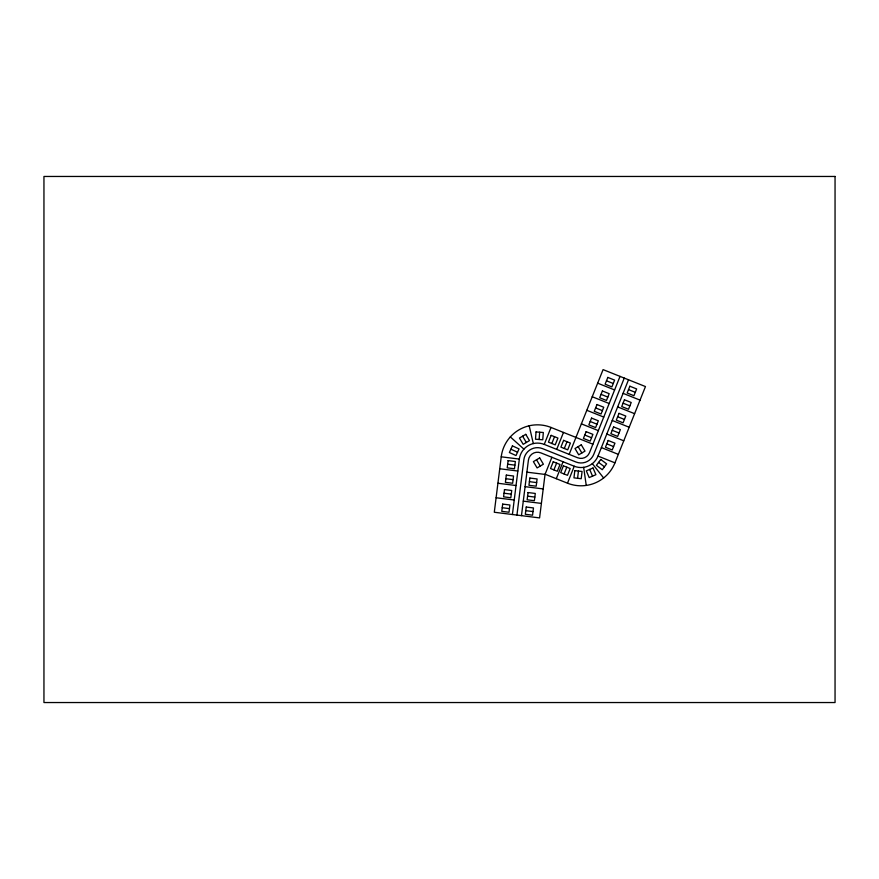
<?xml version="1.0" encoding="UTF-8"?>
<svg xmlns="http://www.w3.org/2000/svg" width="879" height="879" viewBox="0 0 879 879"><rect width="100%" height="100%" fill="white"/><g stroke="black" fill="none" stroke-linecap="round" stroke-linejoin="round"><path stroke-width="1.32" d="M539.124 439.5L539.673 432.215M577.58 478.286L578.448 471.034M592.907 444.203L551.023 427.447A36.511 36.511 0 0 0 501.228 456.816L494.295 512.248L539.585 517.907L545.024 474.429L551.88 457.289M512.413 514.512L519.346 459.08A18.261 18.261 0 0 1 544.244 444.4L551.023 427.447M516.94 515.072L523.873 459.651A13.69 13.69 0 0 1 542.541 448.631L575.954 462.002A13.69 13.69 0 0 0 593.754 454.366L624.266 378.08M521.467 515.643L528.4 460.211A9.131 9.131 0 0 1 540.849 452.872L574.262 466.233A18.261 18.261 0 0 0 597.995 456.069L628.507 379.783M551.825 443.499L554.539 436.72M556.704 449.378L563.483 432.435M553.913 469.891L556.627 463.112M564.296 448.488L567.01 441.708M556.286 478.714L563.065 461.761M569.174 454.366L603.082 369.609L645.461 386.562L614.948 462.848A36.511 36.511 0 0 1 567.482 483.186L545.101 474.231M564.087 473.968L566.801 467.188M567.482 483.186L574.262 466.233M620.036 376.388L589.512 452.674A9.131 9.131 0 0 1 577.646 457.761L544.244 444.4M501.228 456.816L519.346 459.08M507.655 464.233L514.907 465.145M499.733 468.76L517.852 471.034M526.906 472.166L545.024 474.429M505.843 478.725L513.094 479.637M529.4 481.67L536.64 482.582M497.921 483.263L516.039 485.527M525.093 486.658L543.211 488.922M504.03 493.218L511.281 494.13M527.587 496.163L534.839 497.074M496.108 497.756L514.226 500.019M523.28 501.151L541.398 503.414M502.228 507.721L509.468 508.622M525.774 510.655L533.026 511.567M606.466 380.794L613.245 383.508M628.507 389.617L635.286 392.32M597.654 383.167L614.608 389.946M623.079 393.342L640.033 400.121M601.049 394.363L607.828 397.066M623.079 403.175L629.858 405.889M592.226 396.737L609.18 403.516M617.662 406.9L634.605 413.679M595.621 407.922L602.401 410.636M617.662 416.734L624.442 419.448M586.809 410.295L603.752 417.075M612.234 420.47L629.188 427.249M590.194 421.481L596.973 424.194M612.234 430.292L619.014 433.006M581.382 423.854L598.335 430.633M606.807 434.028L623.76 440.808M584.766 435.039L591.556 437.753M606.807 443.862L613.586 446.576M601.379 447.587L618.333 454.366M597.995 456.069L614.948 462.848M510.897 449.202L517.533 452.235M598.588 462.409L604.433 466.782M510.325 436.907L523.895 449.125M592.336 463.629L603.62 477.978M578.14 446.664L581.854 452.96M522.62 436.182L526.323 442.478M536.531 459.772L540.244 466.068M589.666 469.419L592.545 476.132M529.191 425.777L533.322 443.565M583.645 467.353L586.249 485.428M536.036 431.941L535.487 439.225L542.761 439.775L543.321 432.501L536.036 431.941M574.822 470.606L573.954 477.857L581.206 478.725L582.074 471.474L574.822 470.606M502.678 504.096L501.766 511.336L509.018 512.248L509.919 504.996L502.678 504.096M504.491 489.603L503.579 496.844L510.831 497.756L511.732 490.504L504.491 489.603M506.304 475.11L505.392 482.351L512.644 483.263L513.545 476.011L506.304 475.11M508.106 460.607L507.205 467.859L514.457 468.76L515.358 461.519L508.106 460.607M526.224 507.04L525.323 514.281L532.564 515.193L533.476 507.941L526.224 507.04M528.037 492.548L527.136 499.788L534.377 500.7L535.289 493.449L528.037 492.548M529.85 478.044L528.949 485.296L536.19 486.197L537.102 478.956L529.85 478.044M551.155 435.358L548.441 442.137L555.22 444.851L557.934 438.072L551.155 435.358M553.243 461.761L550.529 468.54L557.308 471.254L560.022 464.475L553.243 461.761M563.615 440.346L560.901 447.125L567.691 449.839L570.394 443.06L563.615 440.346M563.406 465.826L560.692 472.605L567.482 475.319L570.185 468.54L563.406 465.826M586.128 431.655L583.414 438.434L590.194 441.148L592.907 434.369L586.128 431.655M591.556 418.096L588.842 424.876L595.621 427.59L598.335 420.799L591.556 418.096M596.973 404.527L594.259 411.306L601.049 414.02L603.752 407.241L596.973 404.527M602.401 390.968L599.687 397.747L606.466 400.461L609.18 393.682L602.401 390.968M607.828 377.41L605.115 384.189L611.894 386.903L614.608 380.124L607.828 377.41M608.169 440.467L605.455 447.246L612.234 449.96L614.948 443.181L608.169 440.467M613.586 426.908L610.872 433.688L617.662 436.402L620.365 429.622L613.586 426.908M619.014 413.35L616.3 420.129L623.079 422.843L625.793 416.053L619.014 413.35M624.442 399.78L621.728 406.559L628.507 409.273L631.221 402.494L624.442 399.78M629.858 386.222L627.156 393.001L633.935 395.715L636.649 388.936L629.858 386.222M512.413 445.884L509.37 452.52L516.017 455.553L519.049 448.916L512.413 445.884M600.775 459.486L596.401 465.332L602.247 469.705L606.62 463.859L600.775 459.486M525.763 434.336L519.467 438.039L523.181 444.334L529.477 440.621L525.763 434.336M539.673 457.915L533.388 461.629L537.102 467.925L543.387 464.211L539.673 457.915M581.283 444.807L574.998 448.521L578.712 454.817L584.996 451.103L581.283 444.807M593.028 467.98L586.315 470.858L589.194 477.572L595.907 474.693L593.028 467.98M835.05 176.459L43.95 176.459L43.95 702.541L835.05 702.541L835.05 176.459"/></g></svg>
